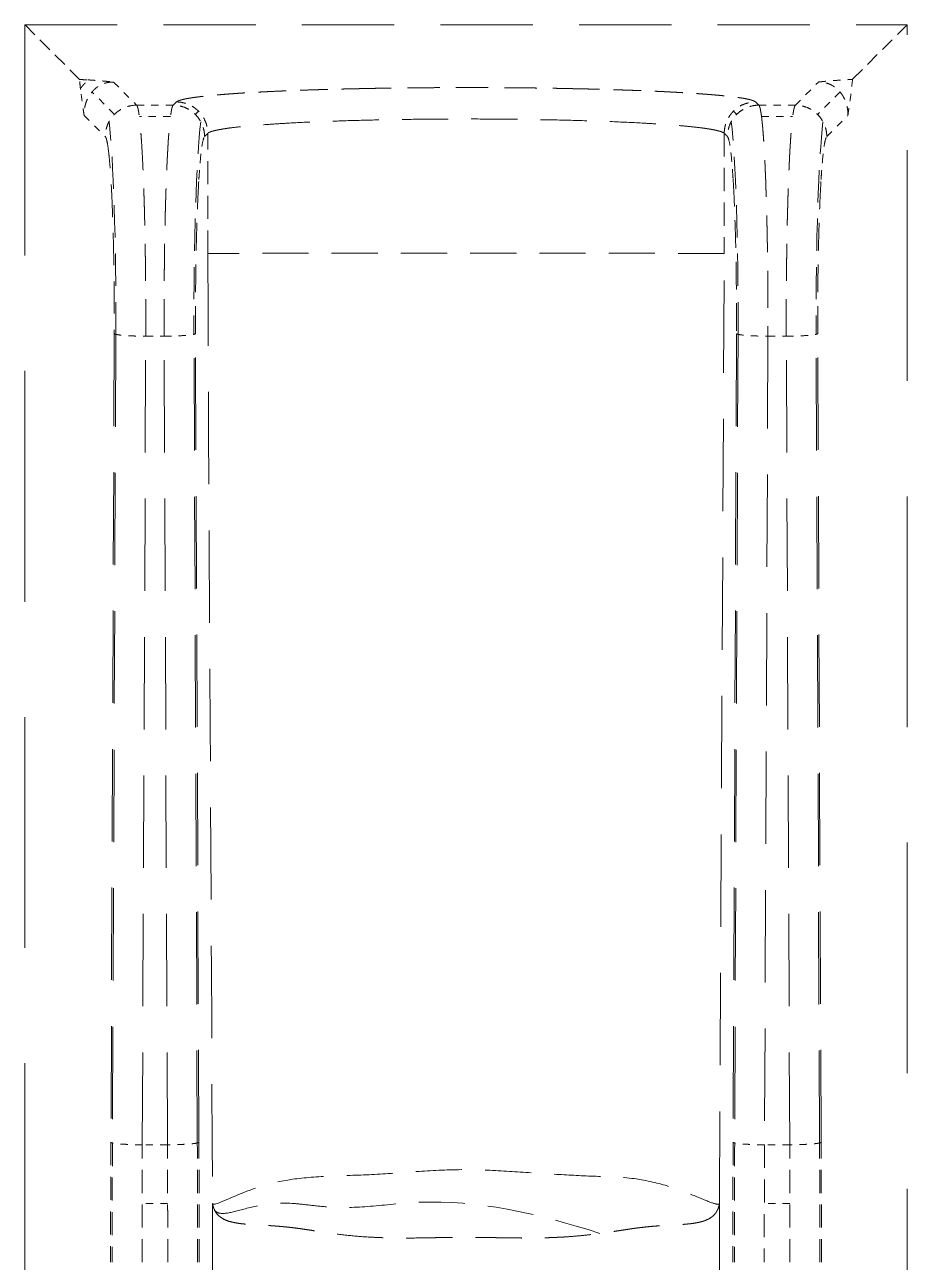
# Model space of a CAD drawing. Header units: millimetres. Extents: x -245 to 349, y -29 to 391.
# Drawn here: x -99.45 to -87.32, y 205.65 to 222.68 of the extents above; entities that cross this region are included whole.
import ezdxf

# ---------------------------------------------------------------- set-up
doc = ezdxf.new("R2010")
doc.units = ezdxf.units.MM
doc.linetypes.add('HIDDEN', pattern=[9.525, 6.35, -3.175])
doc.layers.add('7', color=7, linetype='Continuous', true_color=0xffffff)

msp = doc.modelspace()

# ---------------------------------------------------------------- linework, layer by layer
at = {"layer": '7', "color": 8, "linetype": 'HIDDEN', "lineweight": 18, "ltscale": 0.2}
msp.add_line((-99.453, 222.678), (-87.321, 222.678), dxfattribs=at)
at = {"layer": '7', "color": 8, "linetype": 'HIDDEN', "lineweight": 18, "ltscale": 0.03}
for p, q in [((-98.699, 221.924), (-99.453, 222.678)), ((-87.321, 222.678), (-88.073, 221.927))]:
    msp.add_line(p, q, dxfattribs=at)
at = {"layer": '7', "color": 8, "linetype": 'HIDDEN', "lineweight": 18, "ltscale": 0.5}
for p, q in [((-99.453, 222.678), (-99.453, 132.053)), ((-87.321, 132.053), (-87.321, 222.678))]:
    msp.add_line(p, q, dxfattribs=at)
at = {"layer": '7', "color": 8, "linetype": 'HIDDEN', "lineweight": 13, "ltscale": 0.01}
for p, q in [((-98.233, 221.89), (-97.915, 221.572)), ((-88.859, 221.572), (-88.541, 221.89)), ((-98.22, 221.445), (-98.529, 221.754)), ((-88.245, 221.754), (-88.554, 221.445)), ((-97.414, 221.572), (-97.915, 221.572)), ((-88.859, 221.572), (-89.36, 221.572)), ((-98.637, 221.43), (-98.347, 221.14)), ((-97.45, 221.414), (-97.878, 221.414)), ((-89.324, 221.414), (-88.896, 221.414)), ((-88.427, 221.14), (-88.137, 221.43)), ((-97.491, 207.27), (-97.837, 207.27)), ((-88.937, 207.27), (-89.283, 207.27)), ((-97.489, 206.463), (-97.84, 206.463)), ((-88.934, 206.463), (-89.285, 206.463))]:
    msp.add_line(p, q, dxfattribs=at)
at = {"layer": '7', "color": 8, "linetype": 'HIDDEN', "lineweight": 13}
msp.add_line((-98.687, 221.802), (-98.687, 221.788), dxfattribs=at).dxf.unprotected_set("ltscale", 0)
at = {"layer": '7', "color": 8, "linetype": 'HIDDEN', "lineweight": 13, "ltscale": 0.002}
for p, q in [((-97.414, 221.572), (-97.369, 221.616)), ((-97.064, 221.489), (-97.109, 221.445)), ((-89.665, 221.445), (-89.71, 221.489)), ((-89.405, 221.616), (-89.36, 221.572)), ((-96.938, 221.184), (-96.982, 221.14))]:
    msp.add_line(p, q, dxfattribs=at)
at = {"layer": '7', "color": 8, "linetype": 'HIDDEN', "lineweight": 13, "ltscale": 0.05}
for p, q in [((-96.938, 219.532), (-96.938, 221.184)), ((-89.837, 221.184), (-89.837, 219.532))]:
    msp.add_line(p, q, dxfattribs=at)
at = {"layer": '7', "color": 8, "linetype": 'HIDDEN', "lineweight": 13, "ltscale": 0.2}
for p, q in [((-89.903, 206.46), (-89.837, 219.532)), ((-98.223, 218.428), (-98.269, 207.305)), ((-97.059, 207.305), (-97.106, 218.428)), ((-89.668, 218.428), (-89.715, 207.305)), ((-88.505, 207.305), (-88.552, 218.428)), ((-98.201, 218.419), (-98.248, 207.295)), ((-97.837, 207.27), (-97.79, 218.394)), ((-97.491, 207.27), (-97.538, 218.394)), ((-97.081, 207.295), (-97.127, 218.419)), ((-89.647, 218.419), (-89.694, 207.295)), ((-89.236, 218.394), (-89.283, 207.27)), ((-88.937, 207.27), (-88.984, 218.394)), ((-88.526, 207.295), (-88.573, 218.419))]:
    msp.add_line(p, q, dxfattribs=at)
at = {"layer": '7', "color": 8, "linetype": 'HIDDEN', "lineweight": 13, "ltscale": 0.007}
for p, q in [((-97.79, 218.394), (-97.538, 218.394)), ((-89.236, 218.394), (-88.984, 218.394))]:
    msp.add_line(p, q, dxfattribs=at)
at = {"layer": '7', "color": 8, "linetype": 'HIDDEN', "lineweight": 13, "ltscale": 0.4}
for p, q in [((-96.871, 206.46), (-96.871, 132.053)), ((-89.903, 132.053), (-89.903, 206.46))]:
    msp.add_line(p, q, dxfattribs=at)
at = {"layer": '7', "color": 8, "linetype": 'HIDDEN', "lineweight": 13, "ltscale": 0.07}
for centre, major_axis, start_param, end_param in [((-98.355, 218.63), (0, 2.947), 4.640896, 5.883451), ((-96.973, 218.63), (0, 2.946), 0.400164, 1.642263), ((-89.801, 218.63), (0, 2.947), 4.640922, 5.883021), ((-88.419, 218.63), (0, 2.946), 0.400164, 1.642263)]:
    msp.add_ellipse(centre, major_axis=major_axis, ratio=0.052408, start_param=start_param, end_param=end_param, dxfattribs=at)
at = {"layer": '7', "color": 8, "linetype": 'HIDDEN', "lineweight": 13, "ltscale": 0.05}
for centre, start_param, end_param in [((-97.194, 205.654), 1.489366, 1.570796), ((-98.135, 205.654), 4.712389, 4.79382), ((-88.639, 205.654), 1.489366, 1.570796), ((-89.58, 205.654), 4.712389, 4.79382)]:
    msp.add_ellipse(centre, major_axis=(0, 20.18), ratio=0.052408, start_param=start_param, end_param=end_param, dxfattribs=at)
at = {"layer": '7', "color": 8, "linetype": 'HIDDEN', "lineweight": 18, "ltscale": 0.003}
for points, knots in [([(-98.699, 221.924), (-98.677, 221.924), (-98.656, 221.923), (-98.627, 221.922), (-98.618, 221.922), (-98.6, 221.921), (-98.592, 221.92), (-98.584, 221.92)], [0, 0, 0, 0, 0.5, 0.5, 0.75, 0.75, 1, 1, 1, 1]), ([(-98.688, 221.8), (-98.69, 221.817), (-98.692, 221.836), (-98.696, 221.878), (-98.698, 221.9), (-98.699, 221.924)], [0, 0, 0, 0, 0.5, 0.5, 1, 1, 1, 1])]:
    msp.add_open_spline(points, degree=3, knots=knots, dxfattribs=at)
at = {"layer": '7', "color": 8, "linetype": 'HIDDEN', "lineweight": 13, "ltscale": 0.004}
msp.add_open_spline([(-98.688, 221.8), (-98.686, 221.803), (-98.682, 221.808), (-98.676, 221.816), (-98.666, 221.829), (-98.653, 221.845), (-98.636, 221.864), (-98.619, 221.883), (-98.602, 221.902), (-98.59, 221.914), (-98.584, 221.92)], degree=3, knots=[0, 0, 0, 0, 0.062208, 0.12422, 0.186037, 0.345468, 0.506426, 0.669064, 0.833556, 1, 1, 1, 1], dxfattribs=at)
at = {"layer": '7', "color": 8, "linetype": 'HIDDEN', "lineweight": 13, "ltscale": 0.02}
for points, knots in [([(-98.233, 221.89), (-98.237, 221.89), (-98.246, 221.89), (-98.259, 221.89), (-98.272, 221.889), (-98.285, 221.887), (-98.298, 221.886), (-98.311, 221.883), (-98.324, 221.881), (-98.337, 221.877), (-98.35, 221.874), (-98.362, 221.87), (-98.38, 221.863), (-98.402, 221.854), (-98.428, 221.84), (-98.453, 221.824), (-98.479, 221.804), (-98.499, 221.786), (-98.514, 221.771), (-98.525, 221.759), (-98.535, 221.747), (-98.545, 221.734), (-98.557, 221.717), (-98.571, 221.696), (-98.585, 221.669), (-98.602, 221.635), (-98.617, 221.594), (-98.626, 221.557), (-98.63, 221.535), (-98.631, 221.526), (-98.633, 221.516), (-98.634, 221.506), (-98.635, 221.497), (-98.636, 221.487), (-98.636, 221.478), (-98.637, 221.468), (-98.637, 221.458), (-98.637, 221.449), (-98.637, 221.439), (-98.637, 221.433), (-98.637, 221.43)], [0, 0, 0, 0, 0.0148, 0.029427, 0.043952, 0.058446, 0.072981, 0.087628, 0.102457, 0.117534, 0.132924, 0.148687, 0.164879, 0.200444, 0.23981, 0.283268, 0.331035, 0.383273, 0.409118, 0.435298, 0.461817, 0.488681, 0.515894, 0.566308, 0.616697, 0.667061, 0.758996, 0.831459, 0.846414, 0.861199, 0.875816, 0.890264, 0.904547, 0.918665, 0.932619, 0.946412, 0.960045, 0.973519, 0.986837, 1, 1, 1, 1]), ([(-88.137, 221.43), (-88.137, 221.436), (-88.137, 221.45), (-88.137, 221.469), (-88.138, 221.489), (-88.14, 221.508), (-88.143, 221.527), (-88.146, 221.545), (-88.15, 221.564), (-88.155, 221.583), (-88.161, 221.602), (-88.168, 221.622), (-88.177, 221.645), (-88.189, 221.669), (-88.203, 221.695), (-88.221, 221.724), (-88.244, 221.753), (-88.269, 221.781), (-88.295, 221.804), (-88.32, 221.823), (-88.346, 221.84), (-88.372, 221.854), (-88.4, 221.866), (-88.432, 221.877), (-88.459, 221.883), (-88.477, 221.886), (-88.483, 221.887), (-88.49, 221.888), (-88.496, 221.888), (-88.502, 221.889), (-88.508, 221.889), (-88.513, 221.89), (-88.519, 221.89), (-88.524, 221.89), (-88.529, 221.89), (-88.534, 221.891), (-88.537, 221.891), (-88.539, 221.891)], [0, 0, 0, 0, 0.027459, 0.055228, 0.08332, 0.111748, 0.140523, 0.169657, 0.198967, 0.230048, 0.262903, 0.297539, 0.333958, 0.38446, 0.434689, 0.484648, 0.557273, 0.617343, 0.670302, 0.718524, 0.76217, 0.801458, 0.836689, 0.878992, 0.922908, 0.930611, 0.938064, 0.945272, 0.952239, 0.958969, 0.965469, 0.971743, 0.977799, 0.983644, 0.989286, 0.994735, 1, 1, 1, 1]), ([(-97.915, 221.572), (-97.946, 221.572), (-97.976, 221.568), (-98.02, 221.559), (-98.034, 221.555), (-98.062, 221.546), (-98.075, 221.541), (-98.115, 221.523), (-98.139, 221.51), (-98.172, 221.487), (-98.182, 221.479), (-98.202, 221.462), (-98.211, 221.454), (-98.229, 221.436), (-98.237, 221.427), (-98.254, 221.407), (-98.262, 221.397), (-98.285, 221.364), (-98.299, 221.34), (-98.316, 221.3), (-98.321, 221.287), (-98.33, 221.259), (-98.334, 221.245), (-98.344, 221.201), (-98.347, 221.171), (-98.347, 221.14)], [0, 0, 0, 0, 0.125, 0.125, 0.1875, 0.1875, 0.25, 0.25, 0.375, 0.375, 0.4375, 0.4375, 0.5, 0.5, 0.5625, 0.5625, 0.625, 0.625, 0.75, 0.75, 0.8125, 0.8125, 0.875, 0.875, 1, 1, 1, 1]), ([(-96.982, 221.14), (-96.982, 221.168), (-96.984, 221.196), (-96.996, 221.251), (-97.004, 221.279), (-97.026, 221.331), (-97.039, 221.356), (-97.071, 221.403), (-97.089, 221.425), (-97.129, 221.465), (-97.15, 221.483), (-97.197, 221.514), (-97.222, 221.528), (-97.275, 221.549), (-97.302, 221.558), (-97.357, 221.569), (-97.385, 221.572), (-97.414, 221.572)], [0, 0, 0, 0, 0.125, 0.125, 0.25, 0.25, 0.375, 0.375, 0.5, 0.5, 0.625, 0.625, 0.75, 0.75, 0.875, 0.875, 1, 1, 1, 1]), ([(-97.369, 221.616), (-97.338, 221.616), (-97.308, 221.613), (-97.264, 221.603), (-97.25, 221.599), (-97.222, 221.59), (-97.209, 221.585), (-97.17, 221.568), (-97.145, 221.554), (-97.112, 221.531), (-97.102, 221.523), (-97.082, 221.506), (-97.073, 221.498), (-97.055, 221.48), (-97.047, 221.471), (-97.031, 221.451), (-97.023, 221.441), (-97, 221.408), (-96.986, 221.384), (-96.969, 221.345), (-96.963, 221.331), (-96.954, 221.303), (-96.95, 221.289), (-96.941, 221.245), (-96.938, 221.215), (-96.937, 221.184)], [0, 0, 0, 0, 0.125, 0.125, 0.1875, 0.1875, 0.25, 0.25, 0.375, 0.375, 0.4375, 0.4375, 0.5, 0.5, 0.5625, 0.5625, 0.625, 0.625, 0.75, 0.75, 0.8125, 0.8125, 0.875, 0.875, 1, 1, 1, 1]), ([(-89.837, 221.184), (-89.837, 221.215), (-89.833, 221.245), (-89.824, 221.289), (-89.82, 221.303), (-89.811, 221.331), (-89.806, 221.345), (-89.788, 221.384), (-89.775, 221.408), (-89.752, 221.441), (-89.744, 221.451), (-89.727, 221.471), (-89.719, 221.48), (-89.701, 221.498), (-89.692, 221.506), (-89.672, 221.523), (-89.662, 221.531), (-89.629, 221.554), (-89.605, 221.568), (-89.565, 221.585), (-89.552, 221.59), (-89.524, 221.599), (-89.51, 221.603), (-89.466, 221.613), (-89.436, 221.616), (-89.405, 221.616)], [0, 0, 0, 0, 0.125, 0.125, 0.1875, 0.1875, 0.25, 0.25, 0.375, 0.375, 0.4375, 0.4375, 0.5, 0.5, 0.5625, 0.5625, 0.625, 0.625, 0.75, 0.75, 0.8125, 0.8125, 0.875, 0.875, 1, 1, 1, 1]), ([(-89.36, 221.572), (-89.389, 221.572), (-89.417, 221.569), (-89.472, 221.558), (-89.499, 221.549), (-89.552, 221.528), (-89.577, 221.514), (-89.624, 221.483), (-89.646, 221.465), (-89.686, 221.425), (-89.704, 221.403), (-89.735, 221.356), (-89.749, 221.331), (-89.77, 221.279), (-89.779, 221.251), (-89.79, 221.196), (-89.793, 221.168), (-89.793, 221.14)], [0, 0, 0, 0, 0.125, 0.125, 0.25, 0.25, 0.375, 0.375, 0.5, 0.5, 0.625, 0.625, 0.75, 0.75, 0.875, 0.875, 1, 1, 1, 1]), ([(-88.427, 221.14), (-88.427, 221.168), (-88.43, 221.196), (-88.441, 221.251), (-88.449, 221.279), (-88.471, 221.331), (-88.485, 221.356), (-88.516, 221.403), (-88.534, 221.425), (-88.574, 221.465), (-88.596, 221.483), (-88.643, 221.514), (-88.668, 221.528), (-88.72, 221.549), (-88.747, 221.558), (-88.803, 221.569), (-88.831, 221.572), (-88.859, 221.572)], [0, 0, 0, 0, 0.125, 0.125, 0.25, 0.25, 0.375, 0.375, 0.5, 0.5, 0.625, 0.625, 0.75, 0.75, 0.875, 0.875, 1, 1, 1, 1]), ([(-97.06, 220.55), (-97.058, 220.577), (-97.056, 220.603), (-97.048, 220.73), (-97.04, 220.818), (-97.024, 220.964), (-97.016, 221.022), (-96.999, 221.106), (-96.99, 221.131), (-96.982, 221.14)], [0, 0, 0, 0, 0.076603, 0.076603, 0.384402, 0.384402, 0.692201, 0.692201, 1, 1, 1, 1]), ([(-89.793, 221.14), (-89.784, 221.131), (-89.775, 221.106), (-89.758, 221.022), (-89.75, 220.964), (-89.734, 220.818), (-89.727, 220.73), (-89.718, 220.606), (-89.717, 220.583), (-89.715, 220.56)], [0, 0, 0, 0, 0.310607, 0.310607, 0.621214, 0.621214, 0.931821, 0.931821, 1, 1, 1, 1]), ([(-88.505, 220.55), (-88.504, 220.577), (-88.502, 220.603), (-88.493, 220.73), (-88.486, 220.818), (-88.47, 220.964), (-88.462, 221.022), (-88.445, 221.106), (-88.436, 221.131), (-88.427, 221.14)], [0, 0, 0, 0, 0.076603, 0.076603, 0.384402, 0.384402, 0.692201, 0.692201, 1, 1, 1, 1])]:
    msp.add_open_spline(points, degree=3, knots=knots, dxfattribs=at)
at = {"layer": '7', "color": 8, "linetype": 'HIDDEN', "lineweight": 18, "ltscale": 0.01}
for points, degree, knots in [([(-98.584, 221.92), (-98.478, 221.913), (-98.302, 221.898), (-98.233, 221.89)], 2, [0, 0, 0, 0.498968, 1, 1, 1]), ([(-88.539, 221.891), (-88.537, 221.891), (-88.535, 221.891), (-88.531, 221.891), (-88.526, 221.892), (-88.52, 221.893), (-88.509, 221.894), (-88.486, 221.896), (-88.461, 221.899), (-88.41, 221.903), (-88.373, 221.907), (-88.295, 221.913), (-88.253, 221.916), (-88.166, 221.921), (-88.121, 221.924), (-88.073, 221.927)], 3, [0, 0, 0, 0, 0.015625, 0.015625, 0.03125, 0.0625, 0.0625, 0.125, 0.25, 0.25, 0.5, 0.5, 0.75, 0.75, 1, 1, 1, 1]), ([(-88.073, 221.927), (-88.083, 221.82), (-88.093, 221.735), (-88.11, 221.619), (-88.115, 221.583), (-88.123, 221.528), (-88.126, 221.509), (-88.13, 221.481), (-88.131, 221.472), (-88.133, 221.457), (-88.134, 221.452), (-88.135, 221.445), (-88.135, 221.442), (-88.136, 221.438), (-88.136, 221.437), (-88.136, 221.434), (-88.136, 221.434), (-88.137, 221.432), (-88.137, 221.432), (-88.137, 221.43), (-88.137, 221.429), (-88.137, 221.429)], 3, [0, 0, 0, 0, 0.5, 0.5, 0.75, 0.75, 0.875, 0.875, 0.9375, 0.9375, 0.96875, 0.96875, 0.984375, 0.984375, 0.992188, 0.992188, 0.996094, 0.996094, 0.998047, 0.998047, 1, 1, 1, 1]), ([(-98.637, 221.429), (-98.637, 221.43), (-98.637, 221.43), (-98.637, 221.431), (-98.637, 221.432), (-98.637, 221.433), (-98.638, 221.433), (-98.638, 221.435), (-98.638, 221.436), (-98.638, 221.44), (-98.639, 221.442), (-98.639, 221.448), (-98.64, 221.451), (-98.641, 221.463), (-98.643, 221.47), (-98.646, 221.493), (-98.648, 221.507), (-98.654, 221.551), (-98.659, 221.579), (-98.671, 221.667), (-98.68, 221.729), (-98.688, 221.8)], 3, [0, 0, 0, 0, 0.001953, 0.001953, 0.003906, 0.003906, 0.007812, 0.007812, 0.015625, 0.015625, 0.03125, 0.03125, 0.0625, 0.0625, 0.125, 0.125, 0.25, 0.25, 0.5, 0.5, 1, 1, 1, 1])]:
    msp.add_open_spline(points, degree=degree, knots=knots, dxfattribs=at)
at = {"layer": '7', "color": 8, "linetype": 'HIDDEN', "lineweight": 13, "ltscale": 0.06}
for points, knots in [([(-97.369, 221.616), (-97.32, 221.658), (-97.007, 221.693), (-96.847, 221.711), (-96.401, 221.744), (-95.85, 221.771), (-95.212, 221.792), (-94.86, 221.799)], [0, 0, 0, 0.333333, 0.333333, 0.5, 0.666667, 0.833333, 1, 1, 1]), ([(-91.914, 221.799), (-91.914, 221.799), (-91.561, 221.792), (-91.243, 221.781), (-90.923, 221.771), (-90.372, 221.743), (-89.927, 221.711), (-89.609, 221.675), (-89.43, 221.637), (-89.405, 221.616)], [0, 0, 0, 0.000042, 0.166701, 0.166701, 0.333361, 0.500021, 0.666681, 0.83334, 1, 1, 1])]:
    msp.add_open_spline(points, degree=2, knots=knots, dxfattribs=at)
at = {"layer": '7', "color": 8, "linetype": 'HIDDEN', "lineweight": 18, "ltscale": 0.07}
msp.add_open_spline([(-94.86, 221.799), (-94.507, 221.807), (-93.766, 221.814), (-93.007, 221.814), (-92.266, 221.807), (-91.914, 221.799)], degree=2, knots=[0, 0, 0, 0.250016, 0.500031, 0.750047, 1, 1, 1], dxfattribs=at)
at = {"layer": '7', "color": 8, "linetype": 'HIDDEN', "lineweight": 13, "ltscale": 0.08}
for points, knots in [([(-97.79, 218.394), (-97.79, 218.412), (-97.79, 218.448), (-97.79, 218.503), (-97.79, 218.557), (-97.79, 218.613), (-97.79, 218.668), (-97.79, 218.723), (-97.79, 218.779), (-97.79, 218.835), (-97.791, 218.891), (-97.791, 218.947), (-97.791, 219.003), (-97.792, 219.06), (-97.792, 219.116), (-97.792, 219.173), (-97.793, 219.229), (-97.793, 219.285), (-97.794, 219.342), (-97.795, 219.398), (-97.795, 219.454), (-97.796, 219.511), (-97.797, 219.567), (-97.798, 219.623), (-97.799, 219.678), (-97.8, 219.734), (-97.801, 219.789), (-97.802, 219.844), (-97.803, 219.899), (-97.804, 219.953), (-97.805, 220.007), (-97.807, 220.061), (-97.808, 220.114), (-97.809, 220.166), (-97.811, 220.219), (-97.812, 220.271), (-97.814, 220.322), (-97.816, 220.372), (-97.817, 220.423), (-97.819, 220.472), (-97.821, 220.521), (-97.825, 220.634), (-97.832, 220.792), (-97.842, 220.97), (-97.85, 221.105), (-97.858, 221.204), (-97.863, 221.261), (-97.865, 221.29), (-97.866, 221.301), (-97.867, 221.312), (-97.868, 221.323), (-97.869, 221.333), (-97.87, 221.343), (-97.871, 221.353), (-97.872, 221.362), (-97.873, 221.372), (-97.874, 221.381), (-97.875, 221.39), (-97.877, 221.399), (-97.878, 221.408), (-97.879, 221.416), (-97.88, 221.424), (-97.881, 221.432), (-97.882, 221.44), (-97.883, 221.448), (-97.884, 221.455), (-97.885, 221.462), (-97.886, 221.469), (-97.887, 221.476), (-97.888, 221.483), (-97.89, 221.489), (-97.891, 221.495), (-97.892, 221.501), (-97.893, 221.507), (-97.894, 221.512), (-97.895, 221.517), (-97.896, 221.522), (-97.897, 221.527), (-97.899, 221.532), (-97.9, 221.536), (-97.901, 221.54), (-97.902, 221.544), (-97.903, 221.547), (-97.904, 221.551), (-97.906, 221.554), (-97.907, 221.557), (-97.908, 221.56), (-97.909, 221.562), (-97.91, 221.565), (-97.911, 221.567), (-97.913, 221.569), (-97.914, 221.57), (-97.914, 221.571), (-97.915, 221.572)], [0, 0, 0, 0, 0.011547, 0.02314, 0.034779, 0.046466, 0.0582, 0.069983, 0.081813, 0.093691, 0.105617, 0.117591, 0.129613, 0.141682, 0.1538, 0.165965, 0.178178, 0.190439, 0.202748, 0.215104, 0.227508, 0.23996, 0.252461, 0.265011, 0.277611, 0.290261, 0.302961, 0.31571, 0.328509, 0.341356, 0.354253, 0.367199, 0.380192, 0.393234, 0.406324, 0.419461, 0.432646, 0.445878, 0.459158, 0.472484, 0.485859, 0.499284, 0.567244, 0.626247, 0.67627, 0.717313, 0.749394, 0.754836, 0.760278, 0.76572, 0.771163, 0.776606, 0.782049, 0.787492, 0.792935, 0.798379, 0.803823, 0.809267, 0.814711, 0.820156, 0.825601, 0.831046, 0.836491, 0.841936, 0.847382, 0.852828, 0.858274, 0.86372, 0.869167, 0.874614, 0.880061, 0.885508, 0.890955, 0.896403, 0.901851, 0.9073, 0.912749, 0.918198, 0.923647, 0.929098, 0.934549, 0.940001, 0.945454, 0.950907, 0.95636, 0.961814, 0.967269, 0.972724, 0.978179, 0.983634, 0.989089, 0.994545, 1, 1, 1, 1]), ([(-97.538, 218.394), (-97.538, 218.41), (-97.538, 218.443), (-97.538, 218.492), (-97.538, 218.542), (-97.538, 218.591), (-97.538, 218.641), (-97.538, 218.69), (-97.538, 218.74), (-97.538, 218.79), (-97.538, 218.84), (-97.538, 218.89), (-97.538, 218.94), (-97.537, 218.99), (-97.537, 219.039), (-97.537, 219.089), (-97.536, 219.139), (-97.536, 219.189), (-97.535, 219.238), (-97.535, 219.288), (-97.534, 219.337), (-97.534, 219.387), (-97.533, 219.436), (-97.533, 219.485), (-97.532, 219.534), (-97.531, 219.582), (-97.53, 219.631), (-97.53, 219.679), (-97.529, 219.727), (-97.528, 219.775), (-97.527, 219.822), (-97.526, 219.869), (-97.525, 219.916), (-97.524, 219.962), (-97.523, 220.009), (-97.522, 220.054), (-97.521, 220.1), (-97.52, 220.145), (-97.518, 220.189), (-97.517, 220.234), (-97.516, 220.277), (-97.515, 220.321), (-97.513, 220.364), (-97.512, 220.406), (-97.51, 220.448), (-97.509, 220.489), (-97.507, 220.53), (-97.506, 220.561), (-97.505, 220.584), (-97.505, 220.598), (-97.504, 220.611), (-97.504, 220.625), (-97.503, 220.639), (-97.503, 220.652), (-97.502, 220.666), (-97.501, 220.68), (-97.501, 220.693), (-97.5, 220.707), (-97.5, 220.72), (-97.499, 220.733), (-97.498, 220.747), (-97.498, 220.76), (-97.497, 220.773), (-97.497, 220.787), (-97.496, 220.8), (-97.495, 220.813), (-97.495, 220.826), (-97.494, 220.839), (-97.493, 220.852), (-97.493, 220.865), (-97.492, 220.878), (-97.491, 220.891), (-97.491, 220.904), (-97.49, 220.916), (-97.489, 220.929), (-97.488, 220.942), (-97.488, 220.954), (-97.487, 220.967), (-97.486, 220.979), (-97.486, 220.991), (-97.485, 221.004), (-97.484, 221.016), (-97.483, 221.028), (-97.483, 221.04), (-97.482, 221.052), (-97.481, 221.064), (-97.48, 221.075), (-97.48, 221.087), (-97.479, 221.099), (-97.478, 221.11), (-97.477, 221.121), (-97.476, 221.133), (-97.476, 221.144), (-97.475, 221.155), (-97.474, 221.166), (-97.473, 221.177), (-97.472, 221.188), (-97.471, 221.199), (-97.471, 221.209), (-97.47, 221.22), (-97.469, 221.23), (-97.468, 221.24), (-97.467, 221.251), (-97.466, 221.261), (-97.465, 221.271), (-97.465, 221.28), (-97.464, 221.29), (-97.463, 221.3), (-97.462, 221.309), (-97.461, 221.318), (-97.46, 221.328), (-97.459, 221.337), (-97.458, 221.346), (-97.457, 221.354), (-97.456, 221.363), (-97.455, 221.371), (-97.454, 221.38), (-97.453, 221.388), (-97.452, 221.396), (-97.451, 221.404), (-97.45, 221.412), (-97.45, 221.419), (-97.449, 221.427), (-97.448, 221.434), (-97.447, 221.441), (-97.446, 221.448), (-97.445, 221.455), (-97.443, 221.462), (-97.442, 221.468), (-97.441, 221.475), (-97.44, 221.481), (-97.439, 221.487), (-97.438, 221.493), (-97.437, 221.498), (-97.436, 221.504), (-97.435, 221.509), (-97.434, 221.514), (-97.433, 221.519), (-97.432, 221.524), (-97.431, 221.528), (-97.43, 221.533), (-97.429, 221.537), (-97.427, 221.541), (-97.426, 221.544), (-97.425, 221.548), (-97.424, 221.551), (-97.423, 221.555), (-97.422, 221.557), (-97.421, 221.56), (-97.42, 221.563), (-97.418, 221.565), (-97.417, 221.567), (-97.416, 221.569), (-97.415, 221.571), (-97.414, 221.572), (-97.414, 221.572)], [0, 0, 0, 0, 0.010459, 0.020935, 0.03143, 0.041942, 0.052472, 0.063021, 0.073587, 0.084171, 0.094773, 0.105393, 0.11603, 0.126686, 0.13736, 0.148052, 0.158762, 0.169489, 0.180235, 0.190999, 0.20178, 0.21258, 0.223397, 0.234233, 0.245087, 0.255958, 0.266848, 0.277756, 0.288682, 0.299625, 0.310587, 0.321567, 0.332565, 0.343581, 0.354615, 0.365668, 0.376738, 0.387826, 0.398933, 0.410057, 0.4212, 0.43236, 0.443539, 0.454736, 0.465951, 0.477184, 0.488436, 0.499705, 0.503599, 0.507507, 0.511431, 0.515369, 0.519321, 0.523289, 0.527271, 0.531268, 0.53528, 0.539306, 0.543347, 0.547403, 0.551474, 0.55556, 0.55966, 0.563775, 0.567905, 0.572049, 0.576208, 0.580382, 0.584571, 0.588774, 0.592993, 0.597226, 0.601473, 0.605736, 0.610013, 0.614305, 0.618612, 0.622933, 0.62727, 0.631621, 0.635986, 0.640367, 0.644762, 0.649172, 0.653597, 0.658037, 0.662491, 0.66696, 0.671444, 0.675942, 0.680455, 0.684983, 0.689526, 0.694084, 0.698656, 0.703243, 0.707845, 0.712462, 0.717093, 0.721739, 0.7264, 0.731076, 0.735766, 0.740471, 0.745191, 0.749925, 0.754675, 0.759439, 0.764218, 0.769012, 0.77382, 0.778643, 0.783481, 0.788334, 0.793201, 0.798083, 0.80298, 0.807892, 0.812818, 0.81776, 0.822716, 0.827686, 0.832672, 0.837672, 0.842687, 0.847717, 0.852761, 0.857821, 0.862895, 0.867983, 0.873087, 0.878205, 0.883338, 0.888486, 0.893649, 0.898826, 0.904018, 0.909225, 0.914447, 0.919683, 0.924934, 0.9302, 0.935481, 0.940776, 0.946086, 0.951411, 0.956751, 0.962106, 0.967475, 0.972859, 0.978257, 0.983671, 0.989099, 0.994542, 1, 1, 1, 1]), ([(-89.36, 221.572), (-89.36, 221.571), (-89.358, 221.569), (-89.356, 221.565), (-89.353, 221.56), (-89.351, 221.554), (-89.349, 221.548), (-89.347, 221.54), (-89.344, 221.532), (-89.342, 221.523), (-89.34, 221.513), (-89.338, 221.503), (-89.336, 221.492), (-89.334, 221.48), (-89.331, 221.467), (-89.329, 221.453), (-89.327, 221.439), (-89.325, 221.425), (-89.323, 221.409), (-89.321, 221.393), (-89.319, 221.377), (-89.318, 221.36), (-89.316, 221.342), (-89.314, 221.324), (-89.312, 221.305), (-89.31, 221.286), (-89.308, 221.266), (-89.307, 221.246), (-89.305, 221.225), (-89.303, 221.204), (-89.301, 221.182), (-89.3, 221.16), (-89.298, 221.138), (-89.296, 221.115), (-89.295, 221.091), (-89.293, 221.068), (-89.292, 221.044), (-89.29, 221.02), (-89.289, 220.995), (-89.287, 220.97), (-89.286, 220.945), (-89.284, 220.92), (-89.283, 220.894), (-89.282, 220.868), (-89.28, 220.842), (-89.279, 220.815), (-89.278, 220.789), (-89.276, 220.762), (-89.275, 220.735), (-89.274, 220.708), (-89.273, 220.681), (-89.272, 220.653), (-89.27, 220.626), (-89.269, 220.598), (-89.268, 220.572), (-89.267, 220.548), (-89.267, 220.527), (-89.266, 220.505), (-89.265, 220.482), (-89.264, 220.46), (-89.263, 220.437), (-89.263, 220.415), (-89.262, 220.392), (-89.261, 220.369), (-89.26, 220.346), (-89.26, 220.323), (-89.259, 220.299), (-89.258, 220.276), (-89.257, 220.252), (-89.257, 220.228), (-89.256, 220.205), (-89.255, 220.18), (-89.255, 220.156), (-89.254, 220.132), (-89.253, 220.108), (-89.253, 220.083), (-89.252, 220.059), (-89.252, 220.034), (-89.251, 220.009), (-89.251, 219.984), (-89.25, 219.959), (-89.249, 219.934), (-89.249, 219.909), (-89.248, 219.883), (-89.248, 219.858), (-89.247, 219.832), (-89.247, 219.807), (-89.246, 219.781), (-89.246, 219.755), (-89.245, 219.73), (-89.245, 219.704), (-89.244, 219.678), (-89.244, 219.652), (-89.244, 219.626), (-89.243, 219.599), (-89.243, 219.573), (-89.242, 219.547), (-89.242, 219.52), (-89.242, 219.494), (-89.241, 219.468), (-89.241, 219.441), (-89.241, 219.414), (-89.24, 219.388), (-89.24, 219.361), (-89.24, 219.334), (-89.239, 219.308), (-89.239, 219.281), (-89.239, 219.254), (-89.239, 219.227), (-89.238, 219.2), (-89.238, 219.174), (-89.238, 219.147), (-89.238, 219.12), (-89.237, 219.093), (-89.237, 219.066), (-89.237, 219.039), (-89.237, 219.012), (-89.237, 218.985), (-89.237, 218.958), (-89.236, 218.931), (-89.236, 218.904), (-89.236, 218.877), (-89.236, 218.85), (-89.236, 218.823), (-89.236, 218.796), (-89.236, 218.769), (-89.236, 218.742), (-89.236, 218.715), (-89.236, 218.688), (-89.236, 218.661), (-89.236, 218.634), (-89.236, 218.607), (-89.236, 218.581), (-89.236, 218.554), (-89.236, 218.527), (-89.236, 218.5), (-89.236, 218.474), (-89.236, 218.447), (-89.236, 218.42), (-89.236, 218.403), (-89.236, 218.394)], [0, 0, 0, 0, 0.011005, 0.021949, 0.032833, 0.043657, 0.054421, 0.065124, 0.075767, 0.086351, 0.096873, 0.107336, 0.117739, 0.128081, 0.138363, 0.148585, 0.158747, 0.168848, 0.178889, 0.18887, 0.198791, 0.208652, 0.218452, 0.228193, 0.237873, 0.247493, 0.257052, 0.266552, 0.275991, 0.28537, 0.294689, 0.303948, 0.313147, 0.322285, 0.331363, 0.340381, 0.349339, 0.358237, 0.367074, 0.375851, 0.384568, 0.393225, 0.401822, 0.410358, 0.418835, 0.427251, 0.435607, 0.443903, 0.452139, 0.460314, 0.468429, 0.476485, 0.48448, 0.492414, 0.500289, 0.50639, 0.512486, 0.518577, 0.524662, 0.530742, 0.536817, 0.542886, 0.54895, 0.555009, 0.561062, 0.567111, 0.573153, 0.579191, 0.585223, 0.59125, 0.597272, 0.603288, 0.609299, 0.615305, 0.621305, 0.6273, 0.63329, 0.639274, 0.645253, 0.651227, 0.657196, 0.663159, 0.669117, 0.67507, 0.681017, 0.68696, 0.692896, 0.698828, 0.704754, 0.710675, 0.716591, 0.722501, 0.728406, 0.734306, 0.740201, 0.74609, 0.751974, 0.757853, 0.763726, 0.769594, 0.775457, 0.781315, 0.787167, 0.793014, 0.798856, 0.804692, 0.810523, 0.816349, 0.82217, 0.827985, 0.833795, 0.8396, 0.8454, 0.851194, 0.856983, 0.862767, 0.868545, 0.874319, 0.880087, 0.885849, 0.891607, 0.897359, 0.903106, 0.908848, 0.914584, 0.920315, 0.926041, 0.931762, 0.937477, 0.943187, 0.948892, 0.954592, 0.960286, 0.965975, 0.971659, 0.977338, 0.983011, 0.988679, 0.994342, 1, 1, 1, 1]), ([(-88.984, 218.394), (-88.984, 218.41), (-88.984, 218.443), (-88.984, 218.492), (-88.984, 218.542), (-88.984, 218.591), (-88.984, 218.641), (-88.984, 218.69), (-88.984, 218.74), (-88.984, 218.79), (-88.984, 218.84), (-88.983, 218.89), (-88.983, 218.94), (-88.983, 218.99), (-88.983, 219.039), (-88.982, 219.089), (-88.982, 219.139), (-88.982, 219.189), (-88.981, 219.238), (-88.981, 219.288), (-88.98, 219.337), (-88.979, 219.387), (-88.979, 219.436), (-88.978, 219.485), (-88.978, 219.534), (-88.977, 219.582), (-88.976, 219.631), (-88.975, 219.679), (-88.974, 219.727), (-88.974, 219.775), (-88.973, 219.822), (-88.972, 219.869), (-88.971, 219.916), (-88.97, 219.962), (-88.969, 220.009), (-88.968, 220.054), (-88.966, 220.1), (-88.965, 220.145), (-88.964, 220.189), (-88.963, 220.234), (-88.962, 220.277), (-88.96, 220.321), (-88.959, 220.364), (-88.957, 220.406), (-88.956, 220.448), (-88.955, 220.489), (-88.953, 220.53), (-88.952, 220.561), (-88.951, 220.584), (-88.95, 220.598), (-88.95, 220.611), (-88.949, 220.625), (-88.949, 220.639), (-88.948, 220.652), (-88.948, 220.666), (-88.947, 220.68), (-88.946, 220.693), (-88.946, 220.707), (-88.945, 220.72), (-88.945, 220.733), (-88.944, 220.747), (-88.943, 220.76), (-88.943, 220.773), (-88.942, 220.787), (-88.941, 220.8), (-88.941, 220.813), (-88.94, 220.826), (-88.94, 220.839), (-88.939, 220.852), (-88.938, 220.865), (-88.938, 220.878), (-88.937, 220.891), (-88.936, 220.904), (-88.935, 220.916), (-88.935, 220.929), (-88.934, 220.942), (-88.933, 220.954), (-88.933, 220.967), (-88.932, 220.979), (-88.931, 220.991), (-88.93, 221.004), (-88.93, 221.016), (-88.929, 221.028), (-88.928, 221.04), (-88.927, 221.052), (-88.927, 221.064), (-88.926, 221.075), (-88.925, 221.087), (-88.924, 221.099), (-88.924, 221.11), (-88.923, 221.121), (-88.922, 221.133), (-88.921, 221.144), (-88.92, 221.155), (-88.92, 221.166), (-88.919, 221.177), (-88.918, 221.188), (-88.917, 221.199), (-88.916, 221.209), (-88.915, 221.22), (-88.914, 221.23), (-88.914, 221.24), (-88.913, 221.251), (-88.912, 221.261), (-88.911, 221.271), (-88.91, 221.28), (-88.909, 221.29), (-88.908, 221.3), (-88.907, 221.309), (-88.906, 221.318), (-88.906, 221.328), (-88.905, 221.337), (-88.904, 221.346), (-88.903, 221.354), (-88.902, 221.363), (-88.901, 221.371), (-88.9, 221.38), (-88.899, 221.388), (-88.898, 221.396), (-88.897, 221.404), (-88.896, 221.412), (-88.895, 221.419), (-88.894, 221.427), (-88.893, 221.434), (-88.892, 221.441), (-88.891, 221.448), (-88.89, 221.455), (-88.889, 221.462), (-88.888, 221.468), (-88.887, 221.475), (-88.886, 221.481), (-88.885, 221.487), (-88.884, 221.493), (-88.883, 221.498), (-88.882, 221.504), (-88.881, 221.509), (-88.88, 221.514), (-88.879, 221.519), (-88.877, 221.524), (-88.876, 221.528), (-88.875, 221.533), (-88.874, 221.537), (-88.873, 221.541), (-88.872, 221.544), (-88.871, 221.548), (-88.87, 221.551), (-88.869, 221.555), (-88.867, 221.557), (-88.866, 221.56), (-88.865, 221.563), (-88.864, 221.565), (-88.863, 221.567), (-88.862, 221.569), (-88.86, 221.571), (-88.86, 221.572), (-88.859, 221.572)], [0, 0, 0, 0, 0.010459, 0.020935, 0.03143, 0.041942, 0.052472, 0.063021, 0.073587, 0.084171, 0.094773, 0.105393, 0.11603, 0.126686, 0.13736, 0.148052, 0.158762, 0.169489, 0.180235, 0.190999, 0.20178, 0.21258, 0.223397, 0.234233, 0.245087, 0.255958, 0.266848, 0.277756, 0.288682, 0.299625, 0.310587, 0.321567, 0.332565, 0.343581, 0.354615, 0.365668, 0.376738, 0.387826, 0.398933, 0.410057, 0.4212, 0.43236, 0.443539, 0.454736, 0.465951, 0.477184, 0.488436, 0.499705, 0.503599, 0.507507, 0.511431, 0.515369, 0.519321, 0.523289, 0.527271, 0.531268, 0.53528, 0.539306, 0.543347, 0.547403, 0.551474, 0.55556, 0.55966, 0.563775, 0.567905, 0.572049, 0.576208, 0.580382, 0.584571, 0.588774, 0.592993, 0.597226, 0.601473, 0.605736, 0.610013, 0.614305, 0.618612, 0.622933, 0.62727, 0.631621, 0.635986, 0.640367, 0.644762, 0.649172, 0.653597, 0.658037, 0.662491, 0.66696, 0.671444, 0.675942, 0.680455, 0.684983, 0.689526, 0.694084, 0.698656, 0.703243, 0.707845, 0.712462, 0.717093, 0.721739, 0.7264, 0.731076, 0.735766, 0.740471, 0.745191, 0.749925, 0.754675, 0.759439, 0.764218, 0.769012, 0.77382, 0.778643, 0.783481, 0.788334, 0.793201, 0.798083, 0.80298, 0.807892, 0.812818, 0.81776, 0.822716, 0.827686, 0.832672, 0.837672, 0.842687, 0.847717, 0.852761, 0.857821, 0.862895, 0.867983, 0.873087, 0.878205, 0.883338, 0.888486, 0.893649, 0.898826, 0.904018, 0.909225, 0.914447, 0.919683, 0.924934, 0.9302, 0.935481, 0.940776, 0.946086, 0.951411, 0.956751, 0.962106, 0.967475, 0.972859, 0.978257, 0.983671, 0.989099, 0.994542, 1, 1, 1, 1])]:
    msp.add_open_spline(points, degree=3, knots=knots, dxfattribs=at)
at = {"layer": '7', "color": 8, "linetype": 'HIDDEN', "lineweight": 13}
for points in [[(-98.637, 221.43), (-98.637, 221.429)], [(-88.137, 221.429), (-88.137, 221.43)]]:
    msp.add_open_spline(points, degree=1, dxfattribs=at).dxf.unprotected_set("ltscale", 0)
at = {"layer": '7', "color": 8, "linetype": 'HIDDEN', "lineweight": 13, "ltscale": 0.1}
for points, knots in [([(-89.837, 221.184), (-89.838, 221.185), (-89.84, 221.187), (-89.844, 221.191), (-89.849, 221.194), (-89.855, 221.197), (-89.862, 221.2), (-89.87, 221.203), (-89.878, 221.207), (-89.887, 221.21), (-89.896, 221.213), (-89.906, 221.215), (-89.916, 221.218), (-89.927, 221.221), (-89.939, 221.224), (-89.95, 221.227), (-89.963, 221.229), (-89.975, 221.232), (-89.988, 221.234), (-90.001, 221.237), (-90.015, 221.239), (-90.028, 221.242), (-90.042, 221.244), (-90.056, 221.246), (-90.071, 221.248), (-90.085, 221.25), (-90.099, 221.253), (-90.114, 221.255), (-90.129, 221.257), (-90.143, 221.259), (-90.203, 221.266), (-90.317, 221.279), (-90.507, 221.296), (-90.713, 221.311), (-90.993, 221.328), (-91.364, 221.346), (-91.843, 221.362), (-92.348, 221.373), (-92.865, 221.38), (-93.358, 221.383), (-93.82, 221.381), (-94.252, 221.376), (-94.679, 221.368), (-95.091, 221.357), (-95.483, 221.343), (-95.803, 221.327), (-96.061, 221.311), (-96.267, 221.296), (-96.457, 221.279), (-96.569, 221.267), (-96.623, 221.26), (-96.631, 221.259), (-96.638, 221.258), (-96.645, 221.257), (-96.653, 221.256), (-96.66, 221.255), (-96.667, 221.254), (-96.674, 221.253), (-96.682, 221.252), (-96.689, 221.251), (-96.696, 221.249), (-96.703, 221.248), (-96.71, 221.247), (-96.717, 221.246), (-96.724, 221.245), (-96.732, 221.244), (-96.738, 221.243), (-96.745, 221.242), (-96.752, 221.24), (-96.759, 221.239), (-96.766, 221.238), (-96.773, 221.237), (-96.779, 221.236), (-96.786, 221.234), (-96.792, 221.233), (-96.799, 221.232), (-96.805, 221.23), (-96.811, 221.229), (-96.817, 221.228), (-96.824, 221.227), (-96.829, 221.225), (-96.835, 221.224), (-96.841, 221.222), (-96.847, 221.221), (-96.852, 221.22), (-96.858, 221.218), (-96.863, 221.217), (-96.868, 221.215), (-96.873, 221.214), (-96.878, 221.213), (-96.883, 221.211), (-96.887, 221.21), (-96.892, 221.208), (-96.896, 221.207), (-96.9, 221.205), (-96.904, 221.204), (-96.908, 221.202), (-96.912, 221.2), (-96.915, 221.199), (-96.919, 221.197), (-96.922, 221.196), (-96.925, 221.194), (-96.927, 221.192), (-96.93, 221.191), (-96.932, 221.189), (-96.934, 221.187), (-96.936, 221.186), (-96.937, 221.185), (-96.938, 221.184)], [0, 0, 0, 0, 0.005361, 0.010646, 0.015857, 0.020993, 0.026055, 0.031041, 0.035952, 0.040789, 0.045551, 0.050237, 0.054849, 0.059386, 0.063848, 0.068236, 0.072548, 0.076786, 0.080948, 0.085036, 0.089049, 0.092987, 0.09685, 0.100638, 0.104352, 0.10799, 0.111554, 0.115043, 0.118456, 0.121795, 0.12506, 0.158384, 0.190329, 0.220893, 0.250078, 0.30212, 0.353125, 0.403095, 0.452034, 0.499946, 0.539818, 0.580402, 0.621699, 0.663711, 0.70644, 0.749888, 0.779081, 0.809649, 0.841592, 0.874911, 0.876533, 0.878174, 0.879834, 0.881513, 0.88321, 0.884926, 0.886661, 0.888415, 0.890187, 0.891978, 0.893788, 0.895617, 0.897464, 0.899331, 0.901215, 0.903119, 0.905041, 0.906982, 0.908942, 0.910921, 0.912918, 0.914934, 0.916969, 0.919023, 0.921095, 0.923186, 0.925296, 0.927425, 0.929572, 0.931738, 0.933923, 0.936127, 0.938349, 0.94059, 0.94285, 0.945128, 0.947426, 0.949742, 0.952077, 0.95443, 0.956802, 0.959193, 0.961603, 0.964032, 0.966479, 0.968945, 0.97143, 0.973933, 0.976456, 0.978997, 0.981557, 0.984135, 0.986732, 0.989348, 0.991983, 0.994637, 0.997309, 1, 1, 1, 1]), ([(-96.871, 206.46), (-96.848, 206.431), (-96.738, 206.491), (-96.366, 206.648), (-96.104, 206.747), (-95.608, 206.819), (-95.427, 206.831), (-95.046, 206.847), (-94.846, 206.852), (-94.443, 206.873), (-94.239, 206.89), (-93.827, 206.917), (-93.62, 206.928), (-93.203, 206.928), (-92.994, 206.916), (-92.588, 206.892), (-92.392, 206.878), (-92.024, 206.856), (-91.852, 206.846), (-91.484, 206.832), (-91.288, 206.829), (-90.928, 206.787), (-90.765, 206.748), (-90.478, 206.661), (-90.354, 206.613), (-90.149, 206.529), (-90.068, 206.494), (-89.951, 206.453), (-89.915, 206.446), (-89.903, 206.46)], [0, 0, 0, 0, 0.125, 0.125, 0.25, 0.25, 0.3125, 0.3125, 0.375, 0.375, 0.4375, 0.4375, 0.5, 0.5, 0.5625, 0.5625, 0.625, 0.625, 0.6875, 0.6875, 0.75, 0.75, 0.8125, 0.8125, 0.875, 0.875, 0.9375, 0.9375, 1, 1, 1, 1]), ([(-91.547, 206.051), (-92.418, 206.334), (-93.242, 206.511), (-94.24, 206.47), (-94.456, 206.445), (-94.867, 206.409), (-95.064, 206.402), (-95.345, 206.419), (-95.437, 206.428), (-95.612, 206.448), (-95.697, 206.459), (-95.938, 206.473), (-96.087, 206.459), (-96.348, 206.412), (-96.459, 206.38), (-96.646, 206.332), (-96.721, 206.318), (-96.801, 206.334), (-96.823, 206.346), (-96.841, 206.369), (-96.844, 206.373), (-96.846, 206.376)], [0, 0, 0, 0, 0.354299, 0.354299, 0.452456, 0.452456, 0.550613, 0.550613, 0.599692, 0.599692, 0.64877, 0.64877, 0.746927, 0.746927, 0.845085, 0.845085, 0.943242, 0.943242, 0.99232, 0.99232, 1, 1, 1, 1]), ([(-89.903, 206.46), (-89.904, 206.454), (-89.906, 206.442), (-89.91, 206.425), (-89.915, 206.408), (-89.921, 206.392), (-89.927, 206.377), (-89.935, 206.363), (-89.942, 206.349), (-89.951, 206.336), (-89.96, 206.323), (-89.976, 206.304), (-90.002, 206.28), (-90.042, 206.254), (-90.088, 206.231), (-90.131, 206.217), (-90.164, 206.208), (-90.185, 206.203), (-90.208, 206.199), (-90.232, 206.194), (-90.257, 206.19), (-90.284, 206.186), (-90.313, 206.183), (-90.343, 206.18), (-90.375, 206.177), (-90.409, 206.174), (-90.453, 206.172), (-90.507, 206.169), (-90.573, 206.165), (-90.644, 206.161), (-90.719, 206.156), (-90.794, 206.151), (-90.859, 206.145), (-90.913, 206.14), (-90.961, 206.134), (-91.011, 206.128), (-91.062, 206.122), (-91.105, 206.116), (-91.141, 206.11), (-91.172, 206.106), (-91.212, 206.099), (-91.261, 206.092), (-91.319, 206.083), (-91.415, 206.069), (-91.544, 206.05), (-91.7, 206.031), (-91.846, 206.016), (-91.955, 206.007), (-92.031, 206.002), (-92.078, 205.999), (-92.127, 205.997), (-92.176, 205.995), (-92.226, 205.993), (-92.276, 205.991), (-92.328, 205.99), (-92.38, 205.989), (-92.434, 205.988), (-92.488, 205.987), (-92.543, 205.987), (-92.599, 205.987), (-92.645, 205.988), (-92.689, 205.988), (-92.737, 205.989), (-92.807, 205.99), (-92.9, 205.991), (-93.029, 205.993), (-93.185, 205.995), (-93.332, 205.996), (-93.443, 205.996), (-93.519, 205.996), (-93.589, 205.996), (-93.652, 205.995), (-93.715, 205.994), (-93.779, 205.993), (-93.847, 205.991), (-93.914, 205.99), (-93.982, 205.989), (-94.105, 205.987), (-94.278, 205.986), (-94.492, 205.99), (-94.73, 205.999), (-94.999, 206.021), (-95.215, 206.048), (-95.361, 206.07), (-95.436, 206.081), (-95.512, 206.093), (-95.591, 206.105), (-95.674, 206.117), (-95.763, 206.129), (-95.835, 206.137), (-95.894, 206.143), (-95.942, 206.147), (-95.991, 206.151), (-96.041, 206.155), (-96.083, 206.158), (-96.118, 206.16), (-96.152, 206.162), (-96.195, 206.164), (-96.248, 206.167), (-96.321, 206.172), (-96.401, 206.177), (-96.485, 206.185), (-96.557, 206.196), (-96.63, 206.212), (-96.698, 206.235), (-96.757, 206.268), (-96.799, 206.304), (-96.829, 206.342), (-96.843, 206.369), (-96.851, 206.387), (-96.854, 206.394), (-96.856, 206.401), (-96.859, 206.409), (-96.861, 206.417), (-96.863, 206.425), (-96.866, 206.433), (-96.868, 206.442), (-96.869, 206.451), (-96.87, 206.457), (-96.871, 206.46)], [0, 0, 0, 0, 0.005406, 0.010749, 0.016028, 0.021246, 0.026401, 0.031496, 0.03653, 0.041503, 0.046417, 0.051272, 0.065318, 0.079608, 0.094155, 0.10897, 0.113974, 0.119108, 0.124371, 0.129763, 0.135285, 0.140938, 0.146721, 0.152634, 0.158679, 0.164854, 0.171161, 0.181839, 0.192518, 0.203198, 0.215134, 0.225877, 0.235427, 0.241615, 0.247928, 0.254366, 0.260929, 0.267618, 0.270397, 0.27421, 0.279057, 0.284938, 0.291853, 0.299802, 0.318472, 0.335513, 0.350926, 0.364715, 0.369464, 0.37427, 0.379133, 0.384054, 0.389032, 0.394068, 0.399161, 0.404313, 0.409522, 0.41479, 0.420117, 0.425502, 0.430945, 0.433475, 0.438078, 0.444756, 0.453509, 0.464335, 0.481434, 0.49761, 0.505437, 0.512629, 0.519186, 0.525109, 0.530397, 0.536807, 0.543217, 0.549626, 0.556036, 0.562445, 0.584825, 0.605808, 0.625404, 0.655983, 0.689284, 0.69566, 0.705797, 0.715253, 0.72253, 0.734377, 0.745697, 0.756493, 0.762688, 0.769207, 0.77605, 0.783217, 0.790707, 0.79419, 0.799303, 0.806048, 0.814425, 0.824433, 0.84281, 0.857237, 0.873486, 0.888878, 0.909255, 0.928902, 0.947848, 0.961056, 0.974771, 0.976967, 0.979236, 0.981578, 0.983992, 0.986478, 0.989037, 0.991669, 0.994373, 0.99715, 1, 1, 1, 1])]:
    msp.add_open_spline(points, degree=3, knots=knots, dxfattribs=at)
at = {"layer": '7', "color": 8, "linetype": 'HIDDEN', "lineweight": 13, "ltscale": 0.002}
msp.add_open_spline([(-89.793, 221.14), (-89.807, 221.155), (-89.822, 221.169), (-89.837, 221.184)], degree=3, dxfattribs=at)
at = {"layer": '7', "color": 8, "linetype": 'HIDDEN', "lineweight": 13, "ltscale": 0.07}
msp.add_open_spline([(-98.347, 221.14), (-98.343, 221.136), (-98.338, 221.127), (-98.33, 221.102), (-98.325, 221.085), (-98.313, 221.022), (-98.304, 220.964), (-98.292, 220.855), (-98.289, 220.814), (-98.281, 220.727), (-98.27, 220.584), (-98.261, 220.412), (-98.249, 220.16), (-98.244, 220.023), (-98.235, 219.732), (-98.232, 219.579), (-98.226, 219.261), (-98.224, 219.096), (-98.222, 218.764), (-98.222, 218.596), (-98.223, 218.428)], degree=3, knots=[0, 0, 0, 0, 0.0625, 0.0625, 0.125, 0.125, 0.25, 0.25, 0.3125, 0.3125, 0.375, 0.5, 0.5, 0.625, 0.625, 0.75, 0.75, 0.875, 0.875, 1, 1, 1, 1], dxfattribs=at)
at = {"layer": '7', "color": 8, "linetype": 'HIDDEN', "lineweight": 18, "ltscale": 0.06}
for points, knots in [([(-97.106, 218.428), (-97.107, 218.595), (-97.106, 218.764), (-97.104, 219.096), (-97.102, 219.261), (-97.097, 219.579), (-97.093, 219.732), (-97.085, 220.023), (-97.079, 220.16), (-97.069, 220.381), (-97.065, 220.469), (-97.06, 220.55)], [0, 0, 0, 0, 0.210476, 0.210476, 0.420953, 0.420953, 0.631429, 0.631429, 0.841906, 0.841906, 1, 1, 1, 1]), ([(-89.715, 220.56), (-89.71, 220.476), (-89.705, 220.385), (-89.695, 220.16), (-89.69, 220.023), (-89.681, 219.732), (-89.677, 219.579), (-89.672, 219.261), (-89.67, 219.096), (-89.668, 218.764), (-89.667, 218.595), (-89.668, 218.428)], [0, 0, 0, 0, 0.163267, 0.163267, 0.372451, 0.372451, 0.581634, 0.581634, 0.790817, 0.790817, 1, 1, 1, 1]), ([(-88.552, 218.428), (-88.552, 218.595), (-88.552, 218.764), (-88.55, 219.096), (-88.548, 219.261), (-88.542, 219.579), (-88.539, 219.732), (-88.53, 220.023), (-88.525, 220.16), (-88.515, 220.381), (-88.51, 220.469), (-88.505, 220.55)], [0, 0, 0, 0, 0.210476, 0.210476, 0.420953, 0.420953, 0.631429, 0.631429, 0.841906, 0.841906, 1, 1, 1, 1])]:
    msp.add_open_spline(points, degree=3, knots=knots, dxfattribs=at)
at = {"layer": '7', "color": 8, "linetype": 'HIDDEN', "lineweight": 18, "ltscale": 0.1}
msp.add_open_spline([(-89.837, 219.532), (-89.842, 219.532), (-89.851, 219.532), (-89.882, 219.532), (-89.925, 219.533), (-89.98, 219.533), (-90.079, 219.533), (-90.249, 219.533), (-90.526, 219.534), (-90.863, 219.534), (-91.373, 219.535), (-92.132, 219.535), (-93.15, 219.535), (-94.185, 219.535), (-95.132, 219.535), (-95.942, 219.534), (-96.453, 219.534), (-96.736, 219.533), (-96.856, 219.533), (-96.917, 219.532), (-96.931, 219.532), (-96.938, 219.532)], degree=3, knots=[0, 0, 0, 0, 0.019695, 0.039398, 0.059109, 0.078828, 0.098555, 0.146203, 0.193872, 0.241561, 0.289253, 0.381154, 0.479636, 0.574804, 0.666393, 0.75832, 0.853548, 0.901204, 0.948821, 0.974418, 1, 1, 1, 1], dxfattribs=at)
at = {"layer": '7', "color": 8, "linetype": 'HIDDEN', "lineweight": 13, "ltscale": 0.2}
msp.add_open_spline([(-96.938, 219.532), (-96.915, 215.175), (-96.893, 210.818), (-96.871, 206.46)], degree=3, dxfattribs=at)
at = {"layer": '7', "color": 8, "linetype": 'HIDDEN', "lineweight": 13, "ltscale": 0.01}
for points, knots in [([(-98.223, 218.428), (-98.221, 218.426), (-98.216, 218.424), (-98.205, 218.42), (-98.201, 218.419), (-98.191, 218.417), (-98.185, 218.416), (-98.167, 218.413), (-98.153, 218.411), (-98.129, 218.408), (-98.121, 218.407), (-98.104, 218.406), (-98.096, 218.405), (-98.078, 218.404), (-98.069, 218.403), (-98.05, 218.402), (-98.039, 218.401), (-98.007, 218.399), (-97.984, 218.398), (-97.933, 218.396), (-97.906, 218.395), (-97.864, 218.395), (-97.849, 218.394), (-97.82, 218.394), (-97.805, 218.394), (-97.79, 218.394)], [0, 0, 0, 0, 0.125, 0.125, 0.1875, 0.1875, 0.25, 0.25, 0.375, 0.375, 0.4375, 0.4375, 0.5, 0.5, 0.5625, 0.5625, 0.625, 0.625, 0.75, 0.75, 0.875, 0.875, 0.9375, 0.9375, 1, 1, 1, 1]), ([(-97.538, 218.394), (-97.483, 218.394), (-97.429, 218.395), (-97.327, 218.399), (-97.28, 218.401), (-97.201, 218.408), (-97.168, 218.411), (-97.122, 218.42), (-97.109, 218.424), (-97.106, 218.428)], [0, 0, 0, 0, 0.25, 0.25, 0.5, 0.5, 0.75, 0.75, 1, 1, 1, 1]), ([(-89.668, 218.428), (-89.665, 218.424), (-89.652, 218.42), (-89.606, 218.411), (-89.574, 218.408), (-89.494, 218.401), (-89.447, 218.399), (-89.346, 218.395), (-89.291, 218.394), (-89.236, 218.394)], [0, 0, 0, 0, 0.25, 0.25, 0.5, 0.5, 0.75, 0.75, 1, 1, 1, 1]), ([(-88.984, 218.394), (-88.929, 218.394), (-88.874, 218.395), (-88.772, 218.399), (-88.726, 218.401), (-88.646, 218.408), (-88.614, 218.411), (-88.568, 218.42), (-88.554, 218.424), (-88.552, 218.428)], [0, 0, 0, 0, 0.25, 0.25, 0.5, 0.5, 0.75, 0.75, 1, 1, 1, 1]), ([(-97.837, 207.27), (-97.862, 207.27), (-97.888, 207.27), (-97.94, 207.271), (-97.966, 207.272), (-98.018, 207.274), (-98.043, 207.275), (-98.091, 207.278), (-98.114, 207.279), (-98.156, 207.282), (-98.175, 207.284), (-98.208, 207.288), (-98.222, 207.29), (-98.244, 207.294), (-98.253, 207.296), (-98.265, 207.301), (-98.268, 207.303), (-98.269, 207.305)], [0, 0, 0, 0, 0.125, 0.125, 0.25, 0.25, 0.375, 0.375, 0.5, 0.5, 0.625, 0.625, 0.75, 0.75, 0.875, 0.875, 1, 1, 1, 1]), ([(-97.059, 207.305), (-97.06, 207.303), (-97.064, 207.301), (-97.076, 207.296), (-97.084, 207.294), (-97.107, 207.29), (-97.121, 207.288), (-97.154, 207.284), (-97.172, 207.282), (-97.214, 207.279), (-97.237, 207.278), (-97.285, 207.275), (-97.311, 207.274), (-97.362, 207.272), (-97.389, 207.271), (-97.441, 207.27), (-97.466, 207.27), (-97.491, 207.27)], [0, 0, 0, 0, 0.125, 0.125, 0.25, 0.25, 0.375, 0.375, 0.5, 0.5, 0.625, 0.625, 0.75, 0.75, 0.875, 0.875, 1, 1, 1, 1]), ([(-89.283, 207.27), (-89.308, 207.27), (-89.333, 207.27), (-89.385, 207.271), (-89.412, 207.272), (-89.463, 207.274), (-89.489, 207.275), (-89.537, 207.278), (-89.56, 207.279), (-89.602, 207.282), (-89.621, 207.284), (-89.653, 207.288), (-89.667, 207.29), (-89.69, 207.294), (-89.698, 207.296), (-89.71, 207.301), (-89.714, 207.303), (-89.715, 207.305)], [0, 0, 0, 0, 0.125, 0.125, 0.25, 0.25, 0.375, 0.375, 0.5, 0.5, 0.625, 0.625, 0.75, 0.75, 0.875, 0.875, 1, 1, 1, 1]), ([(-88.505, 207.305), (-88.506, 207.303), (-88.509, 207.301), (-88.522, 207.296), (-88.53, 207.294), (-88.553, 207.29), (-88.566, 207.288), (-88.599, 207.284), (-88.618, 207.282), (-88.66, 207.279), (-88.683, 207.278), (-88.731, 207.275), (-88.756, 207.274), (-88.808, 207.272), (-88.834, 207.271), (-88.886, 207.27), (-88.912, 207.27), (-88.937, 207.27)], [0, 0, 0, 0, 0.125, 0.125, 0.25, 0.25, 0.375, 0.375, 0.5, 0.5, 0.625, 0.625, 0.75, 0.75, 0.875, 0.875, 1, 1, 1, 1])]:
    msp.add_open_spline(points, degree=3, knots=knots, dxfattribs=at)
at = {"layer": '7', "color": 8, "linetype": 'HIDDEN', "lineweight": 13, "ltscale": 0.05}
for points in [[(-98.269, 207.305), (-98.272, 206.756), (-98.273, 206.205), (-98.273, 205.654)], [(-97.841, 205.654), (-97.841, 206.193), (-97.84, 206.732), (-97.837, 207.27)], [(-97.056, 205.654), (-97.056, 206.205), (-97.057, 206.756), (-97.059, 207.305)], [(-89.715, 207.305), (-89.717, 206.756), (-89.718, 206.205), (-89.718, 205.654)], [(-88.501, 205.654), (-88.501, 206.205), (-88.502, 206.756), (-88.505, 207.305)]]:
    msp.add_open_spline(points, degree=3, dxfattribs=at)
for points, knots in [([(-97.488, 205.654), (-97.488, 205.678), (-97.488, 205.727), (-97.488, 205.801), (-97.488, 205.874), (-97.488, 205.948), (-97.488, 206.021), (-97.488, 206.095), (-97.488, 206.168), (-97.488, 206.242), (-97.488, 206.315), (-97.489, 206.389), (-97.489, 206.462), (-97.489, 206.536), (-97.489, 206.609), (-97.489, 206.683), (-97.489, 206.756), (-97.49, 206.83), (-97.49, 206.903), (-97.49, 206.976), (-97.49, 207.05), (-97.491, 207.123), (-97.491, 207.197), (-97.491, 207.246), (-97.491, 207.27)], [0, 0, 0, 0, 0.045431, 0.090864, 0.136299, 0.181737, 0.227177, 0.272619, 0.318063, 0.36351, 0.408959, 0.45441, 0.499863, 0.545319, 0.590777, 0.636237, 0.681699, 0.727164, 0.772631, 0.8181, 0.863572, 0.909046, 0.954522, 1, 1, 1, 1]), ([(-89.283, 207.27), (-89.283, 207.246), (-89.283, 207.197), (-89.283, 207.123), (-89.284, 207.05), (-89.284, 206.976), (-89.284, 206.903), (-89.285, 206.83), (-89.285, 206.756), (-89.285, 206.683), (-89.285, 206.609), (-89.285, 206.536), (-89.285, 206.462), (-89.286, 206.389), (-89.286, 206.315), (-89.286, 206.242), (-89.286, 206.168), (-89.286, 206.095), (-89.286, 206.021), (-89.286, 205.948), (-89.286, 205.874), (-89.286, 205.801), (-89.286, 205.727), (-89.286, 205.678), (-89.286, 205.654)], [0, 0, 0, 0, 0.045478, 0.090954, 0.136428, 0.1819, 0.227369, 0.272836, 0.318301, 0.363763, 0.409223, 0.454681, 0.500137, 0.54559, 0.591041, 0.63649, 0.681937, 0.727381, 0.772823, 0.818263, 0.863701, 0.909136, 0.954569, 1, 1, 1, 1]), ([(-88.933, 205.654), (-88.933, 205.678), (-88.933, 205.727), (-88.933, 205.801), (-88.933, 205.874), (-88.933, 205.948), (-88.934, 206.021), (-88.934, 206.095), (-88.934, 206.168), (-88.934, 206.242), (-88.934, 206.315), (-88.934, 206.389), (-88.934, 206.462), (-88.934, 206.536), (-88.935, 206.609), (-88.935, 206.683), (-88.935, 206.756), (-88.935, 206.83), (-88.935, 206.903), (-88.936, 206.976), (-88.936, 207.05), (-88.936, 207.123), (-88.937, 207.197), (-88.937, 207.246), (-88.937, 207.27)], [0, 0, 0, 0, 0.045431, 0.090864, 0.136299, 0.181737, 0.227177, 0.272619, 0.318063, 0.36351, 0.408959, 0.45441, 0.499863, 0.545319, 0.590777, 0.636237, 0.681699, 0.727164, 0.772631, 0.8181, 0.863572, 0.909046, 0.954522, 1, 1, 1, 1])]:
    msp.add_open_spline(points, degree=3, knots=knots, dxfattribs=at)

doc.saveas('drawing.dxf')
